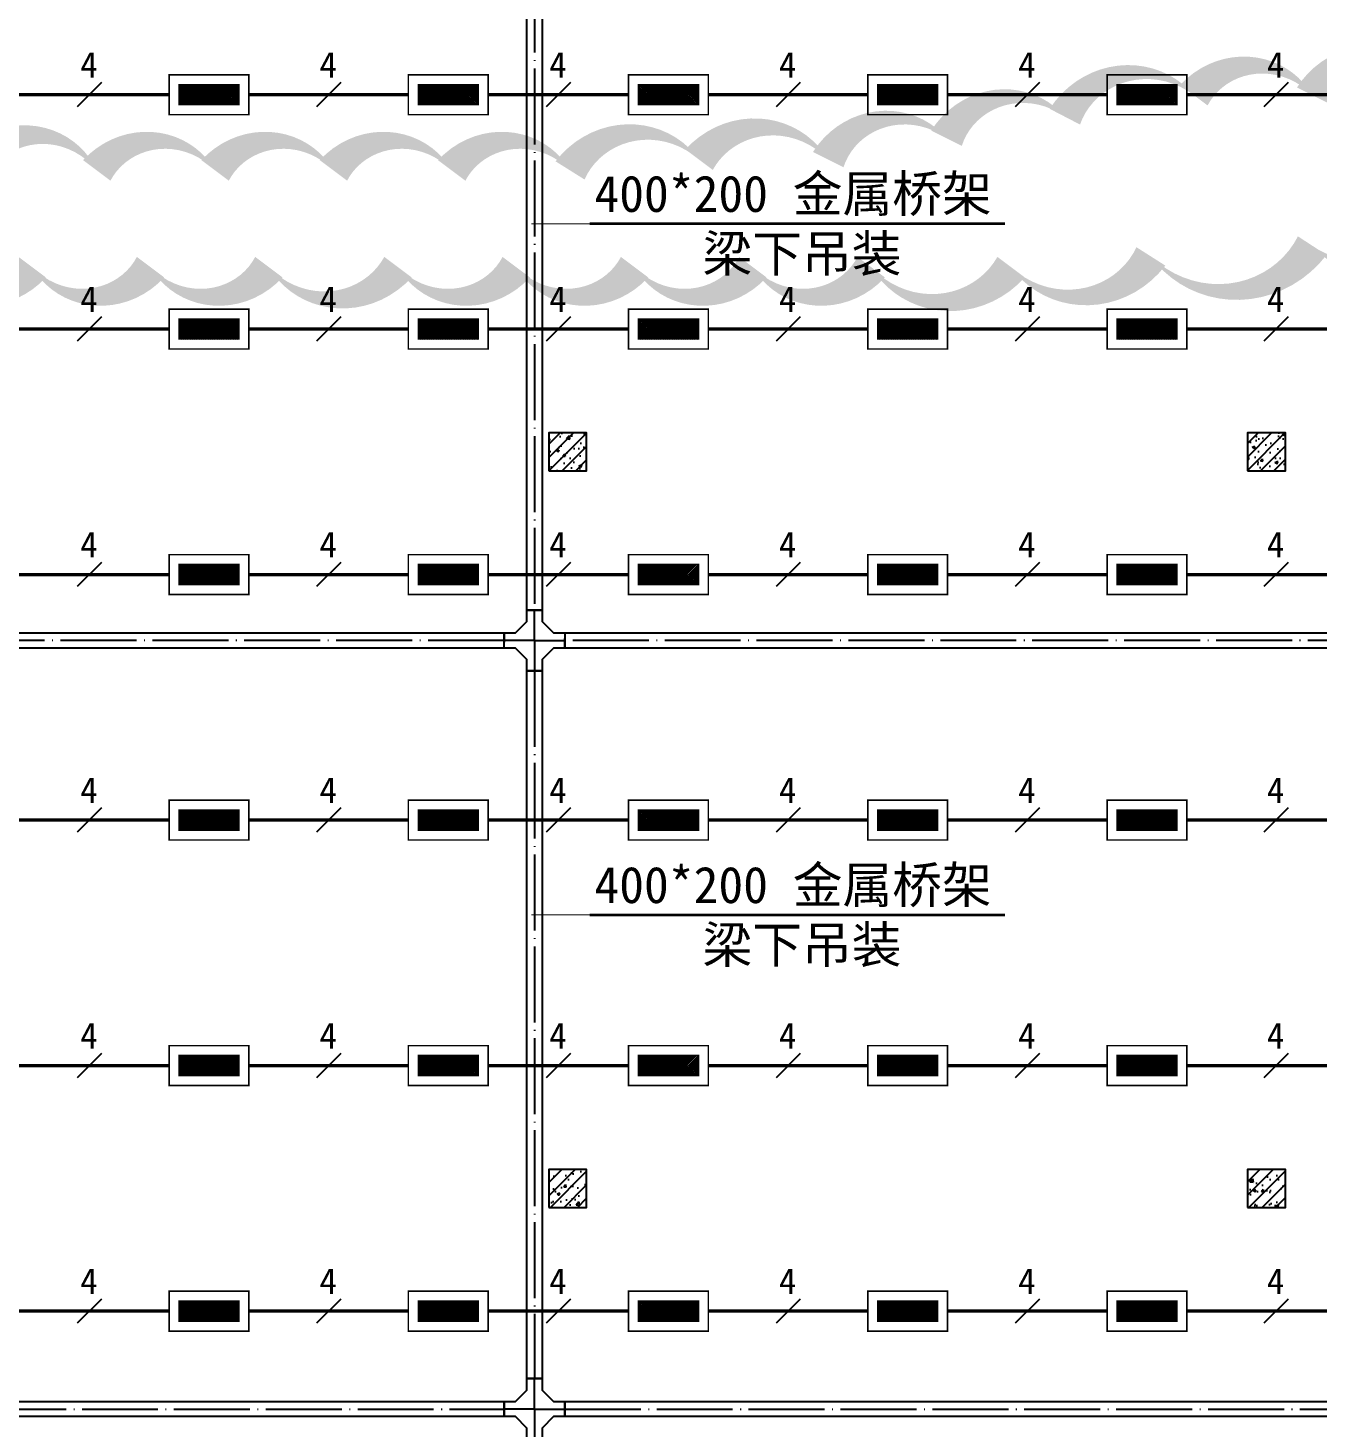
# Model space of a CAD drawing. Header units: millimetres. Extents: x -633009578 to 5705885, y -633235091 to 2571734.
# Drawn here: x 2875914 to 2892900, y 1959944 to 1978381 of the extents above; entities that cross this region are included whole.
import ezdxf

# ---------------------------------------------------------------- set-up
doc = ezdxf.new("R2010")
doc.units = ezdxf.units.MM
doc.header["$LTSCALE"] = 1000
doc.header["$MEASUREMENT"] = 0
doc.linetypes.add('DASHED2', pattern=[0.375, 0.25, -0.125])
doc.linetypes.add('DOTE', pattern=[2.4200000000000004, 2, -0.2, 0.02, -0.2])
doc.layers.get('0').update_dxf_attribs({"color": 9})
for name, color, linetype in [('3T_WOOD', 21, 'Continuous'), ('A-COLUM(柱)', 255, 'Continuous'), ('DIM_MODI', 6, 'Continuous'), ('电-强电平面-标注', 3, 'Continuous'), ('电-强电平面-线缆', 3, 'Continuous'), ('电-桥架', 4, 'Continuous'), ('设备-照明', 3, 'Continuous'), ('设备-箱柜', 3, 'Continuous')]:
    doc.layers.add(name, color=color, linetype=linetype)
doc.styles.add('ELEC-DIM', font='simhei.ttf')
doc.styles.add('IDQSTYLE', font='simhei.ttf', dxfattribs={"width": 0.707, "bigfont": 'hztxt.shx'})

# ---------------------------------------------------------------- blocks, each defined once
blk = doc.blocks.new('_FZH')
h = blk.add_hatch()
h.set_pattern_fill('钢筋混凝土', color=256, scale=0.1, style=0)
h.set_pattern_definition([(45, (0, 0), (-0.1767766952966369, 0.1767766952966369), []), (50, (0, 0), (0.7172601826007535, -0.06275213498259512), [0.07500000000000001, -0.8250000000000001]), (355, (0, 0), (-0.138751333613, 0.7521921337000119), [0.06, -0.66]), (100.4514, (0.05977168000000001, -0.00522934), (0.5785093817140216, 0.6894395420609536), [0.06374019, -0.701142112]), (46.1842, (0, 0.2), (1.067241048625645, -0.1655190143290181), [0.1125, -1.2375]), (96.6356, (0.088936745, 0.186206693), (0.9346627055487033, 0.9741178709004418), [0.095610288, -1.051713]), (351.1842, (0, 0.2), (0.9346619451336272, 0.9741186009253247), [0.09000000000000001, -0.9900000000000001]), (21, (0.1, 0.15), (0.5969070521184617, -0.4026188906653388), [0.07500000000000001, -0.8250000000000001]), (326, (0.1, 0.15), (0.2433153319215824, 0.7251500450468529), [0.06, -0.66]), (71.4514, (0.149742233, 0.116448394), (0.84022262858149, 0.3225304967099524), [0.06374019, -0.701142112]), (37.50000000000001, (0, 0), (0.01215985531729062, 0.3328938538313115), [0, -0.652, 0, -0.67, 0, -0.6625000000000001]), (7.499999999999999, (0, 0), (0.2630695374421486, 0.3944117118823603), [0, -0.382, 0, -0.637, 0, -0.2525]), (-32.5, (-0.223, 0), (0.533822436172409, -0.02255487173437976), [0, -0.25, 0, -0.78, 0, -1.035]), (-42.5, (-0.323, 0), (0.5831861693423862, 0.1001049823323177), [0, -0.325, 0, -0.518, 0, -0.735])])
h.paths.add_polyline_path([(-0.5, -0.5), (0.5, -0.5), (0.5, 0.5), (-0.5, 0.5)])
blk.add_lwpolyline([(-0.5, -0.5), (0.5, -0.5), (0.5, 0.5), (-0.5, 0.5)], close=True)
blk = doc.blocks.new('9-3-1')
at = {"layer": 'DIM_MODI', "color": 8}
for points in [[(1238502.492788229, 1299801.761943048, 0, 450, 0.5), (1236944.548239665, 1299518.653558122, 0, 450, 0.5), (1235386.603691103, 1299518.653558122, 0, 450, 0.5), (1233687.027121887, 1299235.553706212, 0, 450, 0.5), (1232129.082573323, 1298952.445321286, 0, 450, 0.5), (1230571.138024759, 1298669.33693636, 0, 450, 0.5), (1228871.561455544, 1298669.33693636, 0, 450, 0.5), (1227171.984886328, 1298527.791276913, 0, 450, 0.5), (1225614.040337764, 1298527.791276913, 0, 450, 0.5), (1224056.0957892, 1298527.791276913, 0, 450, 0.5), (1222498.151240638, 1298527.791276913, 0, 450, 0.5), (1220940.206692074, 1298527.791276913, 0, 450, 0.5), (1219382.26214351, 1298669.33693636, 0, 450, 0.5)], [(1218532.470019596, 1297253.812077764, 0, 450, 0.5), (1220090.422246773, 1297253.812077764, 0, 450, 0.5), (1221648.366795335, 1297253.812077764, 0, 450, 0.5), (1223206.311343899, 1297253.812077764, 0, 450, 0.5), (1224905.887913116, 1297253.812077764, 0, 450, 0.5), (1226463.83246168, 1297253.812077764, 0, 450, 0.5), (1228021.777010242, 1297253.812077764, 0, 450, 0.5), (1229579.721558806, 1297253.812077764, 0, 450, 0.5), (1231137.66610737, 1297253.812077764, 0, 450, 0.5), (1232978.867018624, 1297253.812077764, 0, 450, 0.5), (1234820.075608492, 1297395.366270227, 0, 450, 0.5), (1236944.548239665, 1297536.92046269, 0, 450, 0.5), (1238502.492788229, 1297820.028847614, 0, 450, 0.5)]]:
    blk.add_lwpolyline(points, format="xyseb", dxfattribs=at)
at = {"layer": 'A-COLUM(柱)', "xscale": 500, "yscale": 500, "zscale": 500}
for p in [(1227140.598288325, 1294822.080887664), (1236340.598288325, 1294822.080887664), (1227140.598288325, 1285122.080887664), (1236340.598288325, 1285122.080887664)]:
    blk.add_blockref('_FZH', p, dxfattribs=at)
blk = doc.blocks.new('*X353')
at = {"color": 0, "linetype": 'Continuous'}
for p, q in [((277.1059544658493, 221.9516255332986), (279.536990929048, 224.3826619964973)), ((277.1059544658493, 222.2344682457732), (279.2541482165735, 224.3826619964973)), ((277.1059544658493, 222.5173109582479), (278.9713055040988, 224.3826619964973)), ((277.1059544658493, 222.8001536707225), (278.6884627916242, 224.3826619964973)), ((277.1059544658493, 223.0829963831971), (278.4056200791496, 224.3826619964973)), ((277.1059544658493, 223.3658390956717), (278.122777366675, 224.3826619964973)), ((277.1059544658493, 223.6486818081463), (277.8399346542004, 224.3826619964973)), ((277.1059544658493, 223.9315245206209), (277.5570919417257, 224.3826619964973)), ((277.1059544658493, 224.2143672330955), (277.2742492292511, 224.3826619964973)), ((277.3198336415227, 221.8826619964973), (279.8198336415227, 224.3826619964973)), ((277.6026763539973, 221.8826619964973), (280.1026763539973, 224.3826619964973)), ((277.8855190664719, 221.8826619964973), (280.3855190664719, 224.3826619964973)), ((278.1683617789465, 221.8826619964973), (280.6683617789466, 224.3826619964973)), ((278.4512044914212, 221.8826619964973), (280.9512044914212, 224.3826619964973)), ((278.7340472038958, 221.8826619964973), (281.2340472038958, 224.3826619964973)), ((279.0168899163704, 221.8826619964973), (281.5168899163704, 224.3826619964973)), ((279.299732628845, 221.8826619964973), (281.799732628845, 224.3826619964973)), ((279.5825753413196, 221.8826619964973), (282.0825753413196, 224.3826619964973)), ((279.8654180537943, 221.8826619964973), (282.3654180537943, 224.3826619964973)), ((280.1482607662689, 221.8826619964973), (282.6482607662689, 224.3826619964973)), ((280.4311034787435, 221.8826619964973), (282.9311034787435, 224.3826619964973)), ((280.7139461912181, 221.8826619964973), (283.2139461912181, 224.3826619964973)), ((280.9967889036927, 221.8826619964973), (283.4967889036927, 224.3826619964973)), ((281.2796316161674, 221.8826619964973), (283.7796316161674, 224.3826619964973)), ((281.5624743286419, 221.8826619964973), (284.062474328642, 224.3826619964973)), ((281.8453170411166, 221.8826619964973), (284.3453170411166, 224.3826619964973)), ((282.1281597535912, 221.8826619964973), (284.6059544658494, 224.3604567087555)), ((282.4110024660658, 221.8826619964973), (284.6059544658494, 224.0776139962809)), ((282.6938451785405, 221.8826619964973), (284.6059544658494, 223.7947712838063)), ((282.976687891015, 221.8826619964973), (284.6059544658494, 223.5119285713317)), ((283.2595306034897, 221.8826619964973), (284.6059544658494, 223.229085858857)), ((283.5423733159643, 221.8826619964973), (284.6059544658494, 222.9462431463824)), ((283.8252160284389, 221.8826619964973), (284.6059544658494, 222.6634004339078)), ((284.1080587409135, 221.8826619964973), (284.6059544658494, 222.3805577214332)), ((284.3909014533882, 221.8826619964973), (284.6059544658494, 222.0977150089586))]:
    blk.add_line(p, q, dxfattribs=at)
blk = doc.blocks.new('HC000062')
at = {"color": 0, "linetype": 'Continuous', "const_width": 0.2}
for points in [[(-4.97662087547036, 2.499999999999943), (5.023379124529697, 2.499999999999943), (5.023379124529697, -2.500000000000057), (-4.97662087547036, -2.500000000000057), (-4.97662087547036, 2.499999999999943)], [(-3.72662087547036, 1.25), (-3.72662087547036, -1.250000000000057), (3.773379124529697, -1.250000000000057), (3.773379124529697, 1.25), (-3.72662087547036, 1.25)]]:
    blk.add_lwpolyline(points, dxfattribs=at)
at = {"color": 0, "linetype": 'Continuous'}
blk.add_blockref('*X353', (-280.8325753413197, -223.1326619964974), dxfattribs=at)
at = {"color": 0, "style": 'IDQSTYLE', "width": 0.7}
blk.add_attdef('PSFHATT', (7.023379124529697, -2.500000000000057), '', height=2.5, dxfattribs=at)

msp = doc.modelspace()

# ---------------------------------------------------------------- linework, layer by layer
at = {"layer": '电-强电平面-标注'}
for p, q in [((2876881.547865569, 1977661.695948195), (2876563.349814036, 1977343.49789666)), ((2880031.547865569, 1977661.695948195), (2879713.349814036, 1977343.49789666)), ((2883056.547865569, 1977661.695948195), (2882738.349814036, 1977343.49789666)), ((2886081.547865569, 1977661.695948195), (2885763.349814036, 1977343.49789666)), ((2889231.547865569, 1977661.695948195), (2888913.349814036, 1977343.49789666)), ((2892506.547865569, 1977661.695948195), (2892188.349814036, 1977343.49789666)), ((2876881.547865569, 1974575.362614851), (2876563.349814036, 1974257.164563317)), ((2880031.547865569, 1974575.362614851), (2879713.349814036, 1974257.164563317)), ((2883056.547865569, 1974575.362614851), (2882738.349814036, 1974257.164563317)), ((2886081.547865569, 1974575.362614851), (2885763.349814036, 1974257.164563317)), ((2889231.547865569, 1974575.362614851), (2888913.349814036, 1974257.164563317)), ((2892506.547865569, 1974575.362614851), (2892188.349814036, 1974257.164563317)), ((2876881.547865565, 1971342.029280706), (2876563.34981404, 1971023.831229163)), ((2880031.547865565, 1971342.029280786), (2879713.34981404, 1971023.831229243)), ((2883056.547865565, 1971342.029280863), (2882738.34981404, 1971023.83122932)), ((2886081.547865565, 1971342.02928094), (2885763.34981404, 1971023.831229397)), ((2889231.547865565, 1971342.029281021), (2888913.34981404, 1971023.831229478)), ((2892506.547865565, 1971342.029281104), (2892188.34981404, 1971023.831229561)), ((2876881.547865565, 1968108.695947362), (2876563.34981404, 1967790.497895819)), ((2880031.547865565, 1968108.695947443), (2879713.34981404, 1967790.4978959)), ((2883056.547865565, 1968108.69594752), (2882738.34981404, 1967790.497895977)), ((2886081.547865565, 1968108.695947597), (2885763.34981404, 1967790.497896054)), ((2889231.547865565, 1968108.695947677), (2888913.34981404, 1967790.497896134)), ((2892506.547865565, 1968108.695947761), (2892188.34981404, 1967790.497896218)), ((2876881.547865565, 1964875.362614019), (2876563.34981404, 1964557.164562476)), ((2880031.547865565, 1964875.362614099), (2879713.34981404, 1964557.164562556)), ((2883056.547865565, 1964875.362614177), (2882738.34981404, 1964557.164562634)), ((2886081.547865565, 1964875.362614254), (2885763.34981404, 1964557.164562711)), ((2889231.547865565, 1964875.362614334), (2888913.34981404, 1964557.164562791)), ((2892506.547865565, 1964875.362614418), (2892188.34981404, 1964557.164562875)), ((2876881.547865565, 1961642.029280706), (2876563.34981404, 1961323.831229163)), ((2880031.547865565, 1961642.029280786), (2879713.34981404, 1961323.831229243)), ((2883056.547865565, 1961642.029280863), (2882738.34981404, 1961323.83122932)), ((2886081.547865565, 1961642.02928094), (2885763.34981404, 1961323.831229397)), ((2889231.547865565, 1961642.029281021), (2888913.34981404, 1961323.831229478)), ((2892506.547865565, 1961642.029281104), (2892188.34981404, 1961323.831229561))]:
    msp.add_line(p, q, dxfattribs=at)
at = {"layer": '电-强电平面-线缆', "color": 1, "linetype": 'Continuous', "const_width": 45}
for points in [[(2875672.548839803, 1977502.596922427), (2877772.348839803, 1977502.596922427)], [(2878822.548839803, 1977502.596922427), (2880922.348839803, 1977502.596922427)], [(2881972.548839803, 1977502.596922427), (2883822.348839803, 1977502.596922427)], [(2884872.548839803, 1977502.596922427), (2886972.348839803, 1977502.596922427)], [(2888022.548839803, 1977502.596922427), (2890122.348839803, 1977502.596922427)], [(2891172.548839803, 1977502.596922427), (2893522.348839803, 1977502.596922427)], [(2875672.548839803, 1974416.263589084), (2877772.348839803, 1974416.263589084)], [(2878822.548839803, 1974416.263589084), (2880922.348839803, 1974416.263589084)], [(2881972.548839803, 1974416.263589084), (2883822.348839803, 1974416.263589084)], [(2884872.548839803, 1974416.263589084), (2886972.348839803, 1974416.263589084)], [(2888022.548839803, 1974416.263589084), (2890122.348839803, 1974416.263589084)], [(2891172.548839803, 1974416.263589084), (2893522.348839803, 1974416.263589084)], [(2875672.548839803, 1971182.930254907), (2877772.348839803, 1971182.930254961)], [(2878822.548839803, 1971182.930254988), (2880922.348839803, 1971182.930255041)], [(2881972.548839803, 1971182.930255068), (2883822.348839803, 1971182.930255115)], [(2884872.548839803, 1971182.930255142), (2886972.348839803, 1971182.930255196)], [(2888022.548839803, 1971182.930255222), (2890122.348839803, 1971182.930255276)], [(2891172.548839803, 1971182.930255303), (2893522.348839803, 1971182.930255363)], [(2875672.548839803, 1967949.596921564), (2877772.348839803, 1967949.596921618)], [(2878822.548839803, 1967949.596921644), (2880922.348839803, 1967949.596921698)], [(2881972.548839803, 1967949.596921725), (2883822.348839803, 1967949.596921772)], [(2884872.548839803, 1967949.596921799), (2886972.348839803, 1967949.596921852)], [(2888022.548839803, 1967949.596921879), (2890122.348839803, 1967949.596921933)], [(2891172.548839803, 1967949.596921959), (2893522.348839803, 1967949.596922019)], [(2875672.548839803, 1964716.263588221), (2877772.348839803, 1964716.263588274)], [(2878822.548839803, 1964716.263588301), (2880922.348839803, 1964716.263588355)], [(2881972.548839803, 1964716.263588381), (2883822.348839803, 1964716.263588429)], [(2884872.548839803, 1964716.263588456), (2886972.348839803, 1964716.263588509)], [(2888022.548839803, 1964716.263588536), (2890122.348839803, 1964716.263588589)], [(2891172.548839803, 1964716.263588616), (2893522.348839803, 1964716.263588676)], [(2875672.548839803, 1961482.930254907), (2877772.348839803, 1961482.930254961)], [(2878822.548839803, 1961482.930254988), (2880922.348839803, 1961482.930255041)], [(2881972.548839803, 1961482.930255068), (2883822.348839803, 1961482.930255115)], [(2884872.548839803, 1961482.930255142), (2886972.348839803, 1961482.930255196)], [(2888022.548839803, 1961482.930255222), (2890122.348839803, 1961482.930255276)], [(2891172.548839803, 1961482.930255303), (2893522.348839803, 1961482.930255363)]]:
    msp.add_lwpolyline(points, dxfattribs=at)
at = {"layer": '电-桥架', "color": 5, "linetype": 'DOTE', "ltscale": 0.5}
for p, q in [((2882582.49999842, 1981476.5), (2882582.499998503, 1970715.500001041)), ((2882582.499998507, 1970315.500001041), (2882582.499998503, 1970715.500001041)), ((2882182.499998507, 1970315.500001032), (2856055.499999695, 1970315.500000499)), ((2882582.499998507, 1970315.500001041), (2882182.499998507, 1970315.500001032)), ((2882582.499998507, 1970315.500001041), (2882582.49999851, 1969915.500001041)), ((2882582.499998507, 1970315.500001041), (2882982.499998507, 1970315.500001049)), ((2901027.499989245, 1970315.500001417), (2882982.499998507, 1970315.500001049)), ((2882582.49999851, 1969915.500001041), (2882582.499998582, 1960593.5)), ((2882582.499998585, 1960193.5), (2882582.499998582, 1960593.5)), ((2856055.499999404, 1960193.5), (2882182.499998585, 1960193.5)), ((2882582.499998585, 1960193.5), (2882182.499998585, 1960193.5)), ((2882582.499998585, 1960193.5), (2882982.499998585, 1960193.5)), ((2882582.499998585, 1960193.5), (2882582.499998589, 1959793.5)), ((2882982.499998585, 1960193.5), (2910537.000048161, 1960193.5))]:
    msp.add_line(p, q, dxfattribs=at)
at = {"layer": '电-桥架', "color": 9, "linetype": 'DASHED2', "ltscale": 0.5}
for p, q in [((2882182.499998505, 1970415.500001032), (2882182.499998509, 1970215.500001032)), ((2882982.499998509, 1970215.500001049), (2882982.499998505, 1970415.500001049))]:
    msp.add_line(p, q, dxfattribs=at)
at = {"layer": '电-桥架', "ltscale": 0.5}
for points in [[(2882482.499998504, 1970715.500001039), (2882482.499998421, 1981476.499999999), (2882682.499998421, 1981476.500000001), (2882682.499998504, 1970715.500001042)], [(2882682.499998504, 1970715.500001042), (2882682.499998505, 1970565.500001042), (2882832.499998505, 1970415.500001046), (2882982.499998505, 1970415.500001049), (2882982.49999851, 1970215.500001049), (2882832.49999851, 1970215.500001046), (2882682.499998509, 1970065.500001042), (2882682.49999851, 1969915.500001042), (2882482.49999851, 1969915.500001039), (2882482.499998509, 1970065.500001039), (2882332.499998509, 1970215.500001035), (2882182.499998509, 1970215.500001032), (2882182.499998504, 1970415.500001032), (2882332.499998504, 1970415.500001035), (2882482.499998505, 1970565.500001039), (2882482.499998504, 1970715.500001039)], [(2882482.499998583, 1960593.499999999), (2882482.49999851, 1969915.500001039), (2882682.49999851, 1969915.500001042), (2882682.499998583, 1960593.500000001)], [(2882982.499998586, 1960093.5), (2882832.499998586, 1960093.5), (2882682.499998588, 1959943.500000001), (2882682.499998589, 1959793.500000001), (2882482.499998589, 1959793.499999999), (2882482.499998588, 1959943.499999999), (2882332.499998586, 1960093.5), (2882182.499998586, 1960093.5), (2882182.499998585, 1960293.5), (2882332.499998585, 1960293.5), (2882482.499998583, 1960443.499999998), (2882482.499998582, 1960593.499999998), (2882682.499998582, 1960593.500000001), (2882682.499998583, 1960443.500000001), (2882832.499998585, 1960293.5), (2882982.499998585, 1960293.5)], [(2882182.499998586, 1960093.5), (2856055.499999405, 1960093.5), (2856055.499999404, 1960293.5), (2882182.499998585, 1960293.5)], [(2910537.000048161, 1960093.5), (2882982.499998586, 1960093.5), (2882982.499998585, 1960293.5), (2910537.00004816, 1960293.5)]]:
    msp.add_lwpolyline(points, close=True, dxfattribs=at)
for points in [[(2882182.499998509, 1970215.500001032), (2856055.499999698, 1970215.500000499), (2856055.499999694, 1970415.500000499), (2882182.499998504, 1970415.500001032)], [(2882982.499998505, 1970415.500001049), (2901027.499989243, 1970415.500001417)], [(2901027.499989247, 1970215.500001417), (2882982.49999851, 1970215.500001049)]]:
    msp.add_lwpolyline(points, dxfattribs=at)
at = {"layer": '设备-箱柜', "color": 6}
for points in [[(2882540.652136793, 1975803.048434752, 12, 12, 0), (2883308.137059613, 1975803.048434752, 12, 12, 0), (2883308.137059613, 1975803.048434752, 36, 36, 0), (2888780.080811953, 1975803.048434752, 36, 36, 0)], [(2882540.652136793, 1966700.548434752, 12, 12, 0), (2883308.137059613, 1966700.548434752, 12, 12, 0), (2883308.137059613, 1966700.548434752, 36, 36, 0), (2888780.080811953, 1966700.548434752, 36, 36, 0)]]:
    msp.add_lwpolyline(points, format="xyseb", dxfattribs=at)

# ---------------------------------------------------------------- block references
at = {"layer": '3T_WOOD'}
msp.add_blockref('9-3-1', (1655879.395743424, 677977.51603476), dxfattribs=at)
at = {"layer": '设备-照明', "xscale": 105, "yscale": 105, "zscale": 105}
for p in [(2878294.994031727, 1977502.596922427), (2881444.994031727, 1977502.596922427), (2884344.994031727, 1977502.596922427), (2887494.994031727, 1977502.596922427), (2890644.994031727, 1977502.596922427), (2878294.994031727, 1974416.263589084), (2881444.994031727, 1974416.263589084), (2884344.994031727, 1974416.263589084), (2887494.994031727, 1974416.263589084), (2890644.994031727, 1974416.263589084), (2878294.994031727, 1971182.930255771), (2881444.994031727, 1971182.930255771), (2884344.994031727, 1971182.930255771), (2887494.994031727, 1971182.930255771), (2890644.994031727, 1971182.930255771), (2878294.994031727, 1967949.596922427), (2881444.994031727, 1967949.596922427), (2884344.994031727, 1967949.596922427), (2887494.994031727, 1967949.596922427), (2890644.994031727, 1967949.596922427), (2878294.994031727, 1964716.263589084), (2881444.994031727, 1964716.263589084), (2884344.994031727, 1964716.263589084), (2887494.994031727, 1964716.263589084), (2890644.994031727, 1964716.263589084), (2878294.994031727, 1961482.930255771), (2881444.994031727, 1961482.930255771), (2884344.994031727, 1961482.930255771), (2887494.994031727, 1961482.930255771), (2890644.994031727, 1961482.930255771)]:
    msp.add_blockref('HC000062', p, dxfattribs=at)

# ---------------------------------------------------------------- texts
at = {"layer": '电-强电平面-标注', "style": 'ELEC-DIM'}
for p in [(2876600.929852459, 1977727.596922427), (2879750.929852459, 1977727.596922427), (2882775.929852459, 1977727.596922427), (2885800.929852459, 1977727.596922427), (2888950.929852459, 1977727.596922427), (2892225.929852459, 1977727.596922427), (2876600.929852459, 1974641.263589084), (2879750.929852459, 1974641.263589084), (2882775.929852459, 1974641.263589084), (2885800.929852459, 1974641.263589084), (2888950.929852459, 1974641.263589084), (2892225.929852459, 1974641.263589084), (2876600.929852447, 1971407.930254934), (2879750.929852447, 1971407.930255014), (2882775.929852447, 1971407.930255092), (2885800.929852447, 1971407.930255169), (2888950.929852447, 1971407.930255249), (2892225.929852447, 1971407.930255333), (2876600.929852447, 1968174.596921591), (2879750.929852447, 1968174.596921671), (2882775.929852447, 1968174.596921748), (2885800.929852447, 1968174.596921826), (2888950.929852447, 1968174.596921906), (2892225.929852447, 1968174.596921989), (2876600.929852447, 1964941.263588248), (2879750.929852447, 1964941.263588328), (2882775.929852447, 1964941.263588405), (2885800.929852447, 1964941.263588482), (2888950.929852447, 1964941.263588563), (2892225.929852447, 1964941.263588646), (2876600.929852447, 1961707.930254934), (2879750.929852447, 1961707.930255014), (2882775.929852447, 1961707.930255092), (2885800.929852447, 1961707.930255169), (2888950.929852447, 1961707.930255249), (2892225.929852447, 1961707.930255333)]:
    msp.add_text('4', height=339.8734177215189, dxfattribs=at).set_placement(p)
at = {"layer": '设备-箱柜', "color": 6, "style": 'ELEC-DIM'}
for s, p in [('400*200 金属桥架', (2883371.96686046, 1975958.811558662)), ('梁下吊装', (2884796.431502906, 1975171.349009366)), ('400*200 金属桥架', (2883371.96686046, 1966856.311558662)), ('梁下吊装', (2884796.431502906, 1966068.849009366))]:
    msp.add_text(s, height=480, dxfattribs=at).set_placement(p)

doc.saveas('drawing.dxf')
